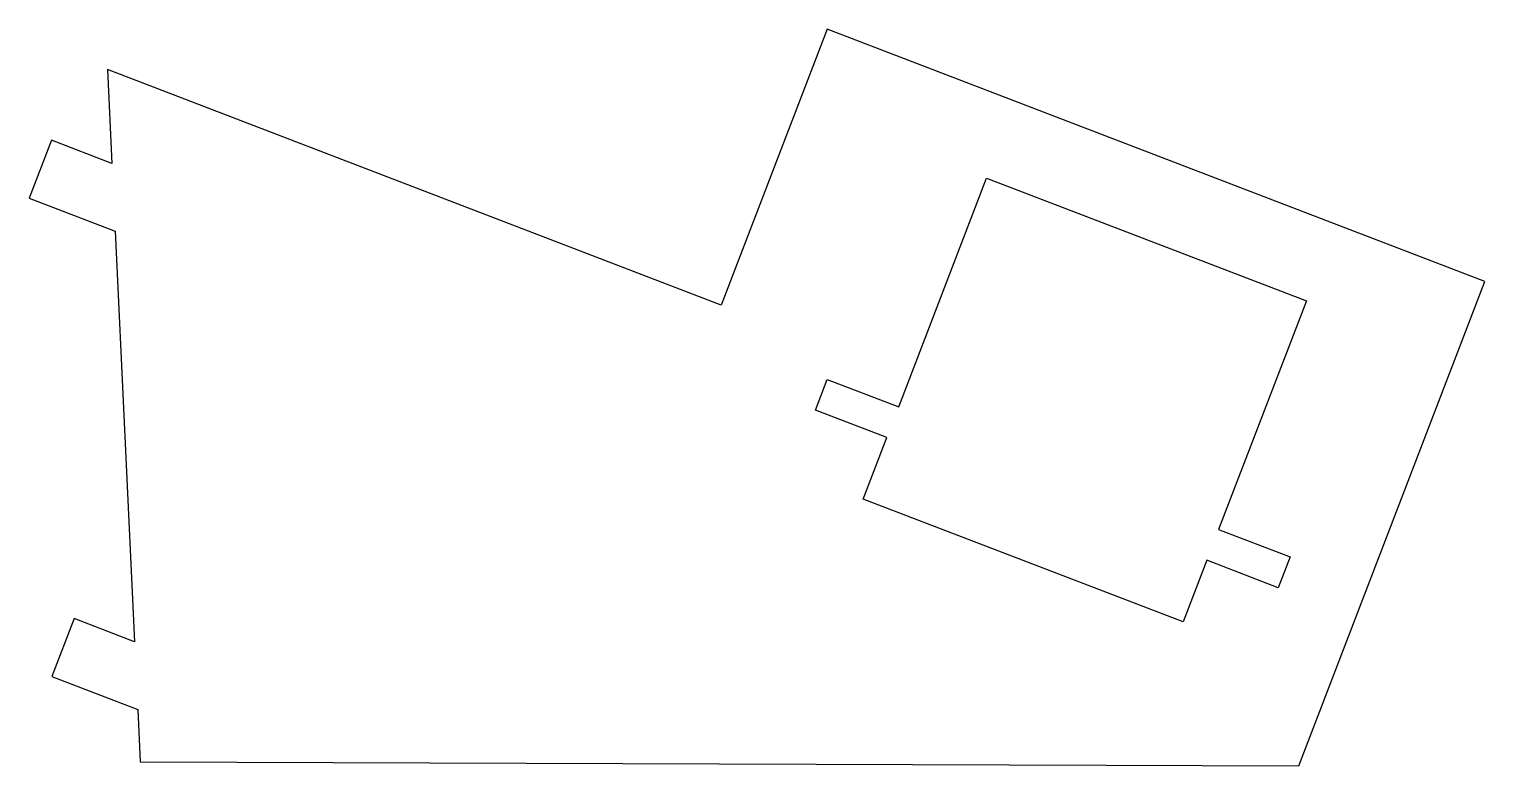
# Model space of a CAD drawing. Header units: millimetres. Extents: x -41.8 to 53.2, y -19.5 to 28.6.
import ezdxf

# ---------------------------------------------------------------- set-up
doc = ezdxf.new("R2010")
doc.units = ezdxf.units.MM
doc.layers.get('0').update_dxf_attribs({"linetype": 'CONTINUOUS'})

msp = doc.modelspace()

# ---------------------------------------------------------------- linework, layer by layer
for p, q in [((10.279, 28.573), (3.363, 10.554)), ((53.175, 12.107), (10.279, 28.573)), ((3.363, 10.554), (-36.683, 25.926)), ((-36.683, 25.926), (-36.393, 19.809)), ((-40.342, 21.325), (-41.793, 17.544)), ((-36.393, 19.809), (-40.342, 21.325)), ((14.936, 3.916), (20.67, 18.853)), ((20.67, 18.853), (41.536, 10.844)), ((-41.793, 17.544), (-36.184, 15.391)), ((-36.184, 15.391), (-34.913, -11.421)), ((41.034, -19.523), (53.175, 12.107)), ((41.536, 10.844), (35.802, -4.094)), ((9.498, 3.701), (10.268, 5.708)), ((10.268, 5.708), (14.936, 3.916)), ((14.166, 1.909), (9.498, 3.701)), ((12.625, -2.106), (14.166, 1.909)), ((33.49, -10.115), (12.625, -2.106)), ((35.802, -4.094), (40.47, -5.885)), ((35.031, -6.101), (33.49, -10.115)), ((39.699, -7.893), (35.031, -6.101)), ((40.47, -5.885), (39.699, -7.893)), ((-38.862, -9.905), (-40.313, -13.686)), ((-34.913, -11.421), (-38.862, -9.905)), ((-40.313, -13.686), (-34.703, -15.84)), ((-34.703, -15.84), (-34.541, -19.267)), ((-34.541, -19.267), (41.034, -19.523))]:
    msp.add_line(p, q)

doc.saveas('drawing.dxf')
